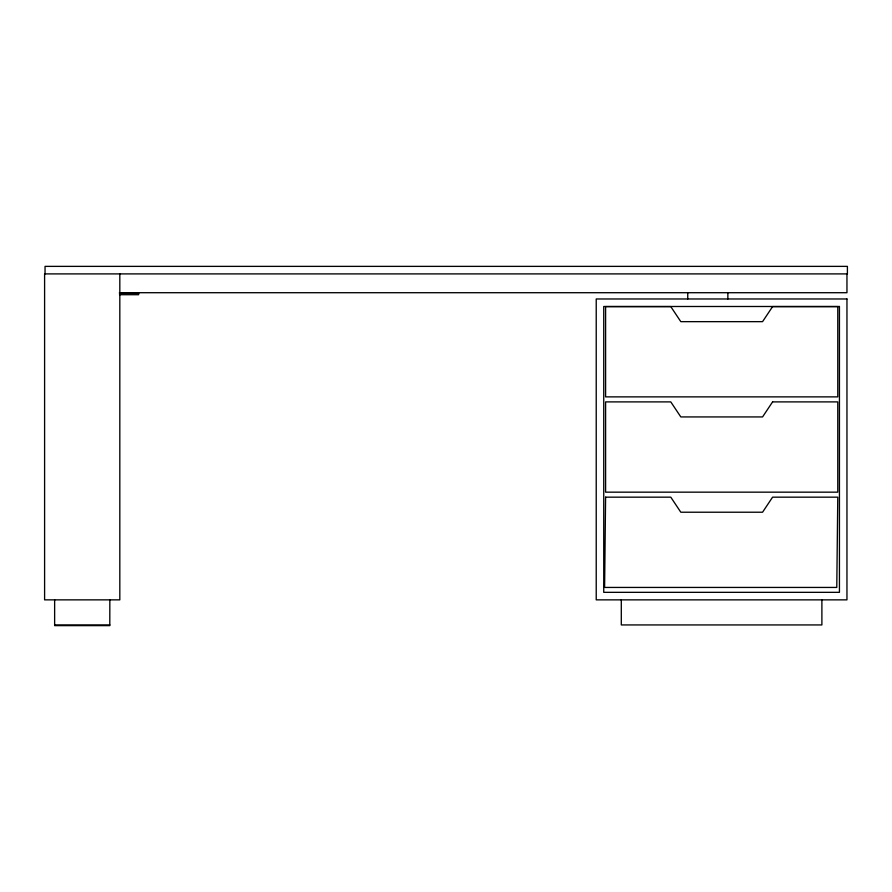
<?xml version="1.0" encoding="UTF-8"?>
<svg xmlns="http://www.w3.org/2000/svg" width="892" height="892" viewBox="0 0 892 892"><rect width="100%" height="100%" fill="white"/><g stroke="black" fill="none" stroke-linecap="round" stroke-linejoin="round"><path stroke-width="1.34" d="M119.416 292.71L846.954 292.71L846.954 273.9M119.416 293.212L138.628 293.212M119.483 294.706L138.628 294.706L138.628 292.71M54.668 624.935L109.839 624.935M821.889 599.859L821.889 624.935L621.3 624.935L621.3 599.859M727.861 292.71L727.861 298.976M687.743 292.71L687.743 298.976M119.818 273.9L119.818 599.859L44.6 599.859L44.6 273.9L847.4 273.9L847.4 266.373L45.046 266.373L45.046 273.9M109.839 599.859L109.794 625.626L54.635 625.626L54.635 599.859M605.601 497.167L604.598 587.438L836.774 587.438L837.778 497.167L772.583 497.167L762.56 512.22L680.819 512.22L670.784 497.167L605.601 497.167M772.583 306.614L762.56 321.655L680.819 321.655L670.784 306.614L605.601 306.614L605.601 396.873L837.778 396.873L837.778 306.614L772.583 306.614M772.583 401.891L762.56 416.932L680.819 416.932L670.784 401.891L605.601 401.891L605.601 492.161L837.778 492.161L837.778 401.891L772.583 401.891M846.954 298.976L596.224 298.976L596.224 599.859L846.954 599.859L846.954 298.976M839.439 306.491L603.739 306.491L603.739 592.333L839.439 592.333L839.439 306.491"/></g></svg>
